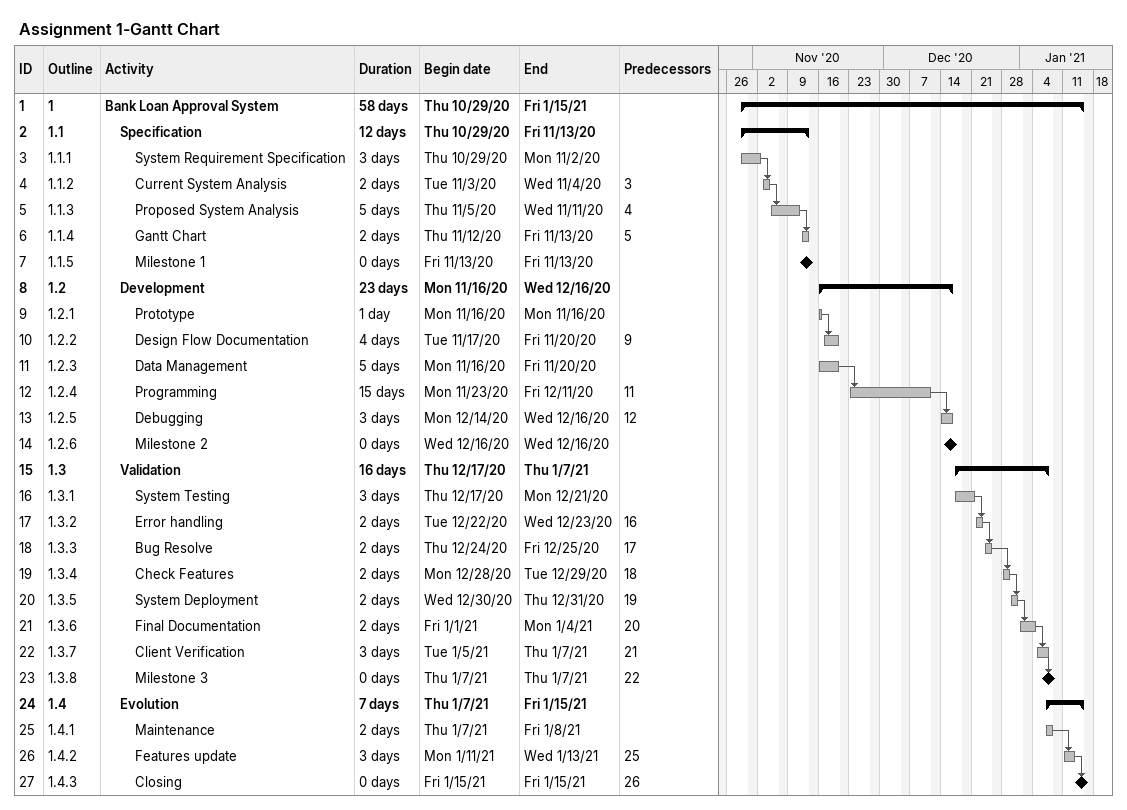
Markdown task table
Assignment 1-Gantt Chart

| ID | WBS | Task | Duration | Start | Finish | Predecessors |
|---|---|---|---|---|---|---|
| 1 | 1 | **Bank Loan Approval System** | 58d | 2020-10-29 | 2021-01-15 |  |
| 2 | 1.1 | **Specification** | 12d | 2020-10-29 | 2020-11-13 |  |
| 3 | 1.1.1 | System Requirement Specification | 3d | 2020-10-29 | 2020-11-02 |  |
| 4 | 1.1.2 | Current System Analysis | 2d | 2020-11-03 | 2020-11-04 | 3 |
| 5 | 1.1.3 | Proposed System Analysis | 5d | 2020-11-05 | 2020-11-11 | 4 |
| 6 | 1.1.4 | Gantt Chart | 2d | 2020-11-12 | 2020-11-13 | 5 |
| 7 | 1.1.5 | Milestone 1 | 0d | 2020-11-13 | 2020-11-13 |  |
| 8 | 1.2 | **Development** | 23d | 2020-11-16 | 2020-12-16 |  |
| 9 | 1.2.1 | Prototype | 1d | 2020-11-16 | 2020-11-16 |  |
| 10 | 1.2.2 | Design Flow Documentation | 4d | 2020-11-17 | 2020-11-20 | 9 |
| 11 | 1.2.3 | Data Management | 5d | 2020-11-16 | 2020-11-20 |  |
| 12 | 1.2.4 | Programming | 15d | 2020-11-23 | 2020-12-11 | 11 |
| 13 | 1.2.5 | Debugging | 3d | 2020-12-14 | 2020-12-16 | 12 |
| 14 | 1.2.6 | Milestone 2 | 0d | 2020-12-16 | 2020-12-16 |  |
| 15 | 1.3 | **Validation** | 16d | 2020-12-17 | 2021-01-07 |  |
| 16 | 1.3.1 | System Testing | 3d | 2020-12-17 | 2020-12-21 |  |
| 17 | 1.3.2 | Error handling | 2d | 2020-12-22 | 2020-12-23 | 16 |
| 18 | 1.3.3 | Bug Resolve | 2d | 2020-12-24 | 2020-12-25 | 17 |
| 19 | 1.3.4 | Check Features | 2d | 2020-12-28 | 2020-12-29 | 18 |
| 20 | 1.3.5 | System Deployment | 2d | 2020-12-30 | 2020-12-31 | 19 |
| 21 | 1.3.6 | Final Documentation | 2d | 2021-01-01 | 2021-01-04 | 20 |
| 22 | 1.3.7 | Client Verification | 3d | 2021-01-05 | 2021-01-07 | 21 |
| 23 | 1.3.8 | Milestone 3 | 0d | 2021-01-07 | 2021-01-07 | 22 |
| 24 | 1.4 | **Evolution** | 7d | 2021-01-07 | 2021-01-15 |  |
| 25 | 1.4.1 | Maintenance | 2d | 2021-01-07 | 2021-01-08 |  |
| 26 | 1.4.2 | Features update | 3d | 2021-01-11 | 2021-01-13 | 25 |
| 27 | 1.4.3 | Closing | 0d | 2021-01-15 | 2021-01-15 | 26 |
